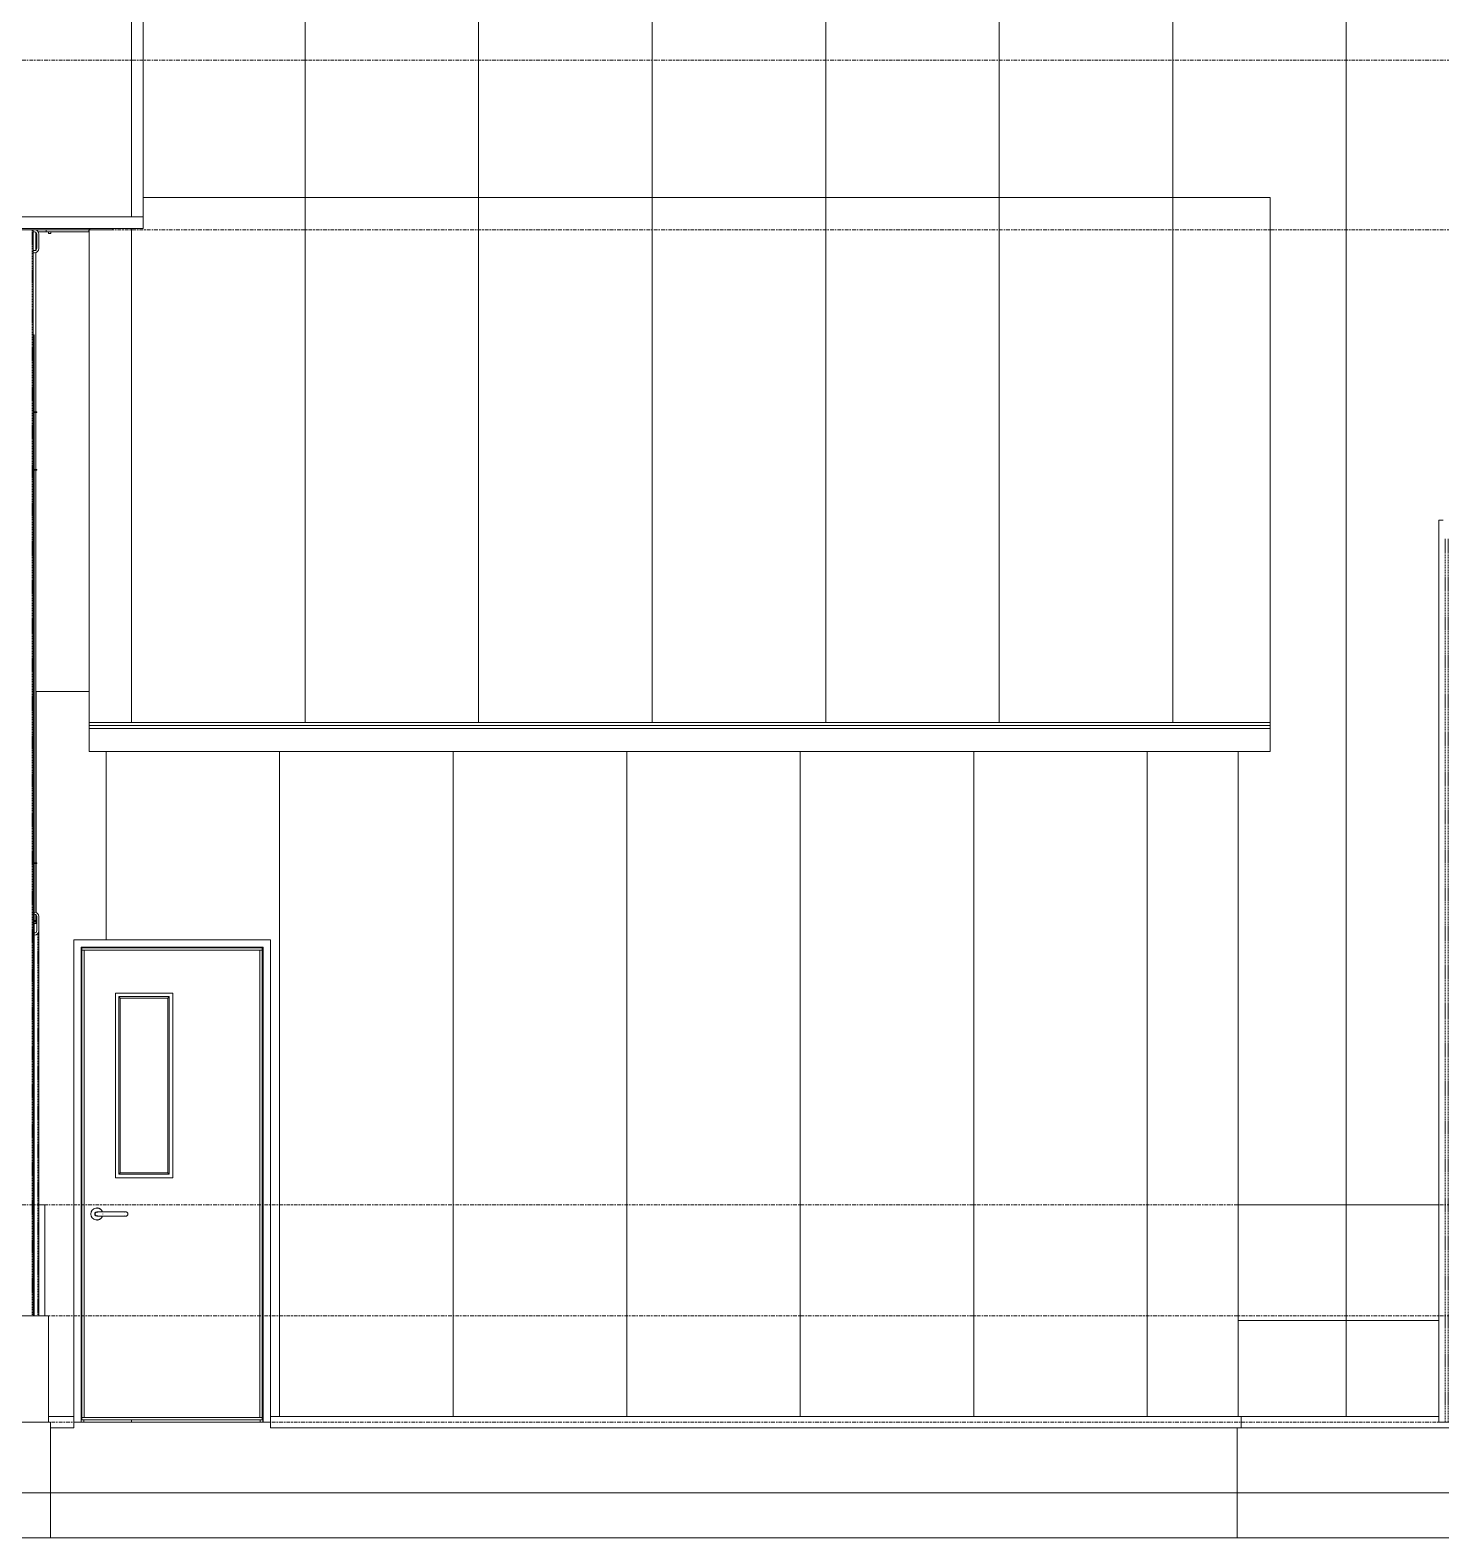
# Model space of a CAD drawing. Header units: centimetres. Extents: x -3046 to 63786, y -269 to 1483.
# Drawn here: x 55052 to 55662, y -50 to 602 of the extents above; entities that cross this region are included whole.
import ezdxf

# ---------------------------------------------------------------- set-up
doc = ezdxf.new("R2010")
doc.units = ezdxf.units.CM
for name, pattern in [('Centre', [3.175, 0.635, -0.475, 1.59, -0.475]), ('Hidden', [0.714375, 0.47625, -0.238125]), ('Oculto', [0.714375, 0.47625, -0.238125])]:
    doc.linetypes.add(name, pattern=pattern)
for name, color, linetype, lineweight in [('A-DOOR', 7, 'Continuous', 9), ('A-FLOR', 7, 'Continuous', 9), ('A-FLOR-LEVL', 7, 'Continuous', 9), ('A-GENM', 7, 'Continuous', 9), ('A-ROOF', 7, 'Continuous', 9), ('A-ROOF-OTLN', 7, 'Continuous', 9), ('A-ROOF-PATT', 7, 'Continuous', 9), ('A-WALL', 7, 'Continuous', 9), ('A-WALL-PATT', 7, 'Continuous', 9), ('C-BLDG-PADS', 7, 'Continuous', 9), ('S-BEAM', 7, 'Continuous', 9), ('S-COLS', 7, 'Continuous', 9)]:
    doc.layers.add(name, color=color, linetype=linetype, lineweight=lineweight)
pattern_1 = [(90, (53595.614, 711.715), (-75, 5e-15), [])]

# ---------------------------------------------------------------- blocks, each defined once
blk = doc.blocks.new('HSS Rectangular-Column - 100 x 100 mm-1472442-s04')
at = {"layer": 'S-COLS'}
for p, q in [((-2192.82, 515.53), (-2192.82, 46.02)), ((-2192.82, 515.53), (-2190.92, 515.53)), ((-2184.73, 515.53), (-2190.92, 515.53)), ((-2184.73, 515.53), (-2182.82, 515.53)), ((-2182.82, 46.02), (-2182.82, 515.53)), ((-2192.05, 46.02), (-2190.92, 46.02)), ((-2184.73, 46.02), (-2190.92, 46.02)), ((-2184.73, 46.02), (-2183.37, 46.02))]:
    blk.add_line(p, q, dxfattribs=at)
at = {"layer": 'S-COLS', "linetype": 'Hidden'}
for p, q in [((-2192.42, 46.02), (-2192.42, 515.53)), ((-2183.22, 515.53), (-2183.22, 46.02))]:
    blk.add_line(p, q, dxfattribs=at)
blk = doc.blocks.new('HSS Rectangular-Column - 100 x 100 mm-1652328-s04')
at = {"layer": 'S-COLS', "linetype": 'Hidden'}
for p, q in [((-2182.72, 470.01), (-2182.72, 436.82)), ((-2182.72, 436.5), (-2182.72, 241.82)), ((-2182.72, 241.5), (-2182.72, 46.02))]:
    blk.add_line(p, q, dxfattribs=at)
at = {"layer": 'S-COLS'}
for p, q in [((-2182.58, 470.01), (-2182.32, 470.01)), ((-2182.32, 436.82), (-2182.32, 470.01)), ((-2182.32, 241.82), (-2182.32, 436.5)), ((-2182.32, 46.02), (-2182.32, 241.5))]:
    blk.add_line(p, q, dxfattribs=at)
blk = doc.blocks.new('HSS Rectangular-Column - 100 x 100 mm-1473130-s04')
at = {"layer": 'S-COLS'}
for p, q in [((-2182.23, 215.53), (-2181.28, 215.53)), ((-2180.32, 46.02), (-2180.32, 212.44))]:
    blk.add_line(p, q, dxfattribs=at)
at = {"layer": 'S-COLS', "linetype": 'Hidden'}
blk.add_line((-2180.72, 211.13), (-2180.72, 46.02), dxfattribs=at)
blk = doc.blocks.new('M_L Equal Angles - 25 x 25 mm-1473167-s04')
at = {"layer": 'S-BEAM'}
for p, q in [((-2181.84, 241.82), (-2182.86, 241.82)), ((-2182.86, 241.5), (-2181.68, 241.5)), ((-2181.68, 241.5), (-2181.68, 241.66))]:
    blk.add_line(p, q, dxfattribs=at)
blk.add_arc((-2181.84, 241.66), 0.159, 0, 90, dxfattribs=at)
blk = doc.blocks.new('M_L Equal Angles - 25 x 25 mm-1491346-s04')
at = {"layer": 'S-BEAM'}
for p, q in [((-2181.34, 241.82), (-2181.84, 241.82)), ((-2181.68, 241.5), (-2181.18, 241.5)), ((-2181.18, 241.5), (-2181.18, 241.66))]:
    blk.add_line(p, q, dxfattribs=at)
blk.add_arc((-2181.34, 241.66), 0.159, 0, 90, dxfattribs=at)
blk = doc.blocks.new('M_L Equal Angles - 25 x 25 mm-V155-s04')
at = {"layer": 'S-BEAM'}
for p, q in [((-2181.84, 436.82), (-2182.82, 436.82)), ((-2182.82, 436.5), (-2181.68, 436.5)), ((-2181.68, 436.5), (-2181.68, 436.66))]:
    blk.add_line(p, q, dxfattribs=at)
blk.add_arc((-2181.84, 436.66), 0.159, 0, 90, dxfattribs=at)
blk = doc.blocks.new('M_L Equal Angles - 25 x 25 mm-1491318-s04')
at = {"layer": 'S-BEAM'}
for p, q in [((-2181.34, 436.82), (-2181.84, 436.82)), ((-2181.68, 436.5), (-2181.18, 436.5)), ((-2181.18, 436.5), (-2181.18, 436.66))]:
    blk.add_line(p, q, dxfattribs=at)
blk.add_arc((-2181.34, 436.66), 0.159, 0, 90, dxfattribs=at)
blk = doc.blocks.new('HSS Square - HSS 100mm-1473662-s04')
at = {"layer": 'S-BEAM'}
for p, q in [((-2181.28, 218.63), (-2181.28, 212.44)), ((-2180.32, 212.44), (-2180.32, 218.63))]:
    blk.add_line(p, q, dxfattribs=at)
for centre, radius, start, end in [((-2182.23, 218.63), 1.9, 0, 90), ((-2182.23, 218.63), 0.952, 0, 90), ((-2182.23, 218.63), 0.952, 0, 90), ((-2182.23, 212.44), 1.9, 270, 0), ((-2182.23, 212.44), 0.952, 270, 0)]:
    blk.add_arc(centre, radius, start, end, dxfattribs=at)
blk = doc.blocks.new('M_L Equal Angles - 25 x 25 mm-1490954-s04')
at = {"layer": 'S-BEAM'}
for p, q in [((-2181.34, 216.82), (-2182.36, 216.82)), ((-2182.36, 216.5), (-2181.28, 216.5))]:
    blk.add_line(p, q, dxfattribs=at)
blk.add_arc((-2181.34, 216.66), 0.159, 60, 90, dxfattribs=at)
blk = doc.blocks.new('M_L Equal Angles - 25 x 25 mm-V156-s04')
at = {"layer": 'S-BEAM'}
for p, q in [((-2181.34, 411.82), (-2182.32, 411.82)), ((-2182.32, 411.5), (-2181.18, 411.5)), ((-2181.18, 411.5), (-2181.18, 411.66))]:
    blk.add_line(p, q, dxfattribs=at)
blk.add_arc((-2181.34, 411.66), 0.159, 0, 90, dxfattribs=at)
blk = doc.blocks.new('HSS Square - HSS 100mm-1491417-s04')
at = {"layer": 'S-BEAM'}
for p, q in [((-2182.82, 514.58), (-2182.23, 514.58)), ((-2181.28, 513.63), (-2181.28, 507.44)), ((-2180.32, 507.44), (-2180.32, 513.63)), ((-2182.23, 506.48), (-2182.82, 506.48)), ((-2182.82, 505.53), (-2182.23, 505.53))]:
    blk.add_line(p, q, dxfattribs=at)
for centre, radius, start, end in [((-2182.23, 513.63), 1.9, 0, 90), ((-2182.23, 513.63), 0.953, 45, 90), ((-2182.23, 513.63), 0.952, 0, 90), ((-2182.23, 507.44), 1.91, 270, 0), ((-2182.23, 507.44), 0.952, 270, 0), ((-2182.23, 507.44), 0.952, 270, 315)]:
    blk.add_arc(centre, radius, start, end, dxfattribs=at)
blk = doc.blocks.new('RVR_Tensor - d_10 mm-1660261-s04')
at = {"layer": 'A-GENM'}
for p, q in [((-2176.12, 514.53), (-2176.12, 513.9)), ((-2176.12, 513.9), (-2175.62, 513.9)), ((-2175.62, 513.9), (-2175.12, 513.9)), ((-2175.12, 513.9), (-2175.12, 514.53))]:
    blk.add_line(p, q, dxfattribs=at)
blk = doc.blocks.new('PQ_RVR_EST-01_ZZ_ZZ_MO_T_A_rvt-4-s04')
at = {"layer": 'A-FLOR'}
for p, q in [((-2177.23, 515.53), (-2177.23, 514.53)), ((-2158.71, 514.53), (-2158.71, 515.53)), ((-2177.23, 514.53), (-2180.56, 514.53)), ((-2158.71, 514.53), (-2177.23, 514.53)), ((-3780.69, 0), (-2175.26, 0)), ((-2175.26, 0), (-2175.26, -50)), ((-2162.05, 0), (-2083.45, 0)), ((-1662.41, -2.5), (-1662.41, -50)), ((-2175.26, -50), (-3781.84, -50)), ((-1662.41, -50), (-2175.26, -50)), ((-1307.76, -50), (-1662.41, -50))]:
    blk.add_line(p, q, dxfattribs=at)
at = {"layer": 'A-WALL'}
for p, q in [((-2176.23, 46.02), (-2183.43, 46.02)), ((-2176.23, 0), (-2176.23, 46.02))]:
    blk.add_line(p, q, dxfattribs=at)
at = {"layer": 'S-COLS'}
for q in [(-2180.37, 94), (-2177.8, 46.02)]:
    blk.add_line((-2177.8, 94), q, dxfattribs=at)
at = {"layer": 'A-GENM', "lineweight": 9}
blk.add_blockref('RVR_Tensor - d_10 mm-1660261-s04', (0, 0), dxfattribs=at)
at = {"layer": 'S-BEAM', "lineweight": 9}
for name in ['HSS Square - HSS 100mm-1491417-s04', 'M_L Equal Angles - 25 x 25 mm-V155-s04', 'M_L Equal Angles - 25 x 25 mm-1491318-s04', 'M_L Equal Angles - 25 x 25 mm-V156-s04', 'M_L Equal Angles - 25 x 25 mm-1473167-s04', 'M_L Equal Angles - 25 x 25 mm-1491346-s04', 'M_L Equal Angles - 25 x 25 mm-1490954-s04', 'HSS Square - HSS 100mm-1473662-s04']:
    blk.add_blockref(name, (0, 0), dxfattribs=at)
at = {"layer": 'S-COLS', "lineweight": 9}
for name in ['HSS Rectangular-Column - 100 x 100 mm-1472442-s04', 'HSS Rectangular-Column - 100 x 100 mm-1652328-s04', 'HSS Rectangular-Column - 100 x 100 mm-1473130-s04']:
    blk.add_blockref(name, (0, 0), dxfattribs=at)
blk = doc.blocks.new('Barras cuadradas - Pilar - SQ 70mm-V222-s04')
at = {"layer": 'S-COLS'}
for p, q in [((-1575.27, 390), (-1575.27, 0)), ((-1573.4, 390), (-1575.27, 390)), ((-1568.33, 0), (-1575.27, 0))]:
    blk.add_line(p, q, dxfattribs=at)
at = {"layer": 'S-COLS', "linetype": 'Oculto'}
for p, q in [((-1572.41, 0), (-1572.41, 382.1)), ((-1571.14, 0), (-1571.14, 382.1))]:
    blk.add_line(p, q, dxfattribs=at)
blk = doc.blocks.new('PQ_RVR_EXT-01_ZZ_ZZ_MO_T_A_rvt-4-s04')
at = {"layer": 'S-COLS', "lineweight": 9}
blk.add_blockref('Barras cuadradas - Pilar - SQ 70mm-V222-s04', (0, 0), dxfattribs=at)
blk = doc.blocks.new('RVR-PQ-Canal ALL-Basado en cara - 100 x 150 x Sin camara-1845761-s04')
at = {"layer": 'A-GENM'}
for p, q in [((-2158.34, 955.53), (-2148.34, 955.53)), ((-2158.34, 955.53), (-2158.34, 615.53)), ((-2148.34, 955.53), (-2148.34, 615.53)), ((-2158.34, 516.06), (-2158.34, 515.53)), ((-2148.34, 515.53), (-2158.34, 515.53)), ((-2148.34, 516.06), (-2148.34, 515.53))]:
    blk.add_line(p, q, dxfattribs=at)
blk = doc.blocks.new('Door_Internal-Noberne-Fire_Door_Single_NG8 - 0_85 x 2_10-1845779-s04')
at = {"layer": 'A-DOOR'}
for p, q in [((-2080.25, 208.5), (-2165.25, 208.5)), ((-2165.25, 208.5), (-2165.25, 2.5)), ((-2162.05, 0), (-2162.05, 205.3)), ((-2162.05, 205.3), (-2083.45, 205.3)), ((-2161.78, 205), (-2161.75, 205)), ((-2161.78, 205), (-2161.78, 204)), ((-2161.78, 2), (-2161.78, 204)), ((-2161.75, 204), (-2161.78, 204)), ((-2161.75, 204), (-2161.78, 204)), ((-2161.75, 205), (-2083.76, 205)), ((-2161.75, 204), (-2161.75, 205)), ((-2161.75, 2), (-2161.75, 204)), ((-2160.75, 204), (-2161.75, 204)), ((-2083.76, 204), (-2161.75, 204)), ((-2160.75, 2), (-2160.75, 204)), ((-2084.76, 204), (-2160.75, 204)), ((-2160.75, 204), (-2160.75, 2)), ((-2084.76, 204), (-2084.76, 2)), ((-2084.76, 2), (-2084.76, 204)), ((-2083.76, 204), (-2084.76, 204)), ((-2083.76, 205), (-2083.76, 204)), ((-2083.76, 204), (-2083.76, 2)), ((-2083.48, 205.3), (-2083.48, 0)), ((-2083.45, 205.3), (-2083.45, 0)), ((-2080.25, 0), (-2080.25, 208.5)), ((-2122.45, 185.5), (-2147.25, 185.5)), ((-2147.25, 185.5), (-2147.25, 105.7)), ((-2145.12, 183.36), (-2145.75, 184)), ((-2145.75, 107.2), (-2145.75, 184)), ((-2145.75, 184), (-2123.95, 184)), ((-2145.12, 183.36), (-2145.12, 107.84)), ((-2145.12, 183.36), (-2124.6, 183.36)), ((-2145.12, 183.36), (-2124.6, 183.36)), ((-2145.12, 107.84), (-2145.12, 183.36)), ((-2123.95, 184), (-2124.6, 183.36)), ((-2124.6, 107.84), (-2124.6, 183.36)), ((-2124.6, 183.36), (-2124.6, 107.84)), ((-2123.95, 184), (-2123.95, 107.2)), ((-2122.45, 185.5), (-2122.45, 105.7)), ((-2122.45, 105.7), (-2147.25, 105.7)), ((-2145.12, 107.84), (-2145.75, 107.2)), ((-2123.95, 107.2), (-2145.75, 107.2)), ((-2145.12, 107.84), (-2124.6, 107.84)), ((-2124.6, 107.84), (-2145.12, 107.84)), ((-2124.6, 107.84), (-2123.95, 107.2)), ((-2155.25, 92.6), (-2155.25, 92.6)), ((-2155.24, 90.95), (-2155.25, 90.95)), ((-2155.25, 90.8), (-2155.25, 90.8)), ((-2155.25, 89.2), (-2155.25, 89.2)), ((-2155.25, 89.05), (-2155.24, 89.05)), ((-2155.25, 87.4), (-2155.25, 87.4)), ((-2152.65, 90), (-2152.65, 90.1)), ((-2145.77, 90.95), (-2152.22, 90.95)), ((-2152.22, 89.05), (-2145.77, 89.05)), ((-2142.79, 90.95), (-2142.8, 90.95)), ((-2142.8, 89.05), (-2142.79, 89.05)), ((-2165.25, 0), (-2162.05, 0)), ((-2161.75, 2), (-2161.78, 2)), ((-2161.78, 2), (-2161.75, 2)), ((-2161.78, 2), (-2161.78, 1)), ((-2161.75, 1), (-2161.78, 1)), ((-2160.75, 2), (-2161.75, 2)), ((-2161.75, 2), (-2083.76, 2)), ((-2161.75, 1), (-2161.75, 2)), ((-2083.76, 1), (-2161.75, 1)), ((-2160.88, 0), (-2160.88, 1)), ((-2084.76, 2), (-2160.75, 2)), ((-2083.76, 2), (-2084.76, 2)), ((-2084.7, 0), (-2084.7, 1)), ((-2084.68, 1), (-2084.68, 0)), ((-2083.76, 2), (-2083.76, 1)), ((-2080.25, 0), (-2083.45, 0))]:
    blk.add_line(p, q, dxfattribs=at)
at = {"layer": 'A-DOOR', "flags": 128}
for points in [[(-2152.82, 90.92), (-2152.86, 91.01), (-2152.9, 91.11), (-2152.95, 91.2), (-2153, 91.29), (-2153.05, 91.38), (-2153.11, 91.47), (-2153.17, 91.55), (-2153.23, 91.63), (-2153.3, 91.71), (-2153.37, 91.79), (-2153.44, 91.87), (-2153.52, 91.94), (-2153.6, 92), (-2153.68, 92.07), (-2153.76, 92.13), (-2153.85, 92.19), (-2153.94, 92.24), (-2154.03, 92.29), (-2154.12, 92.34), (-2154.21, 92.38), (-2154.31, 92.42), (-2154.41, 92.46), (-2154.51, 92.49), (-2154.61, 92.52), (-2154.71, 92.54), (-2154.81, 92.56), (-2154.91, 92.58), (-2155.02, 92.59), (-2155.12, 92.6), (-2155.22, 92.6), (-2155.25, 92.6)], [(-2155.25, 87.4), (-2155.15, 87.4), (-2155.04, 87.41), (-2154.94, 87.42), (-2154.84, 87.43), (-2154.74, 87.45), (-2154.63, 87.47), (-2154.53, 87.5), (-2154.43, 87.53), (-2154.34, 87.57), (-2154.24, 87.61), (-2154.15, 87.65), (-2154.05, 87.69), (-2153.96, 87.74), (-2153.87, 87.8), (-2153.78, 87.85), (-2153.7, 87.91), (-2153.62, 87.98), (-2153.54, 88.05), (-2153.46, 88.12), (-2153.39, 88.19), (-2153.32, 88.26), (-2153.25, 88.34), (-2153.18, 88.42), (-2153.12, 88.51), (-2153.06, 88.6), (-2153.01, 88.68), (-2152.96, 88.77), (-2152.91, 88.87), (-2152.87, 88.96), (-2152.83, 89.06), (-2152.79, 89.16)], [(-2152.22, 90.95), (-2152.34, 90.95), (-2152.46, 90.95), (-2152.58, 90.95), (-2152.7, 90.95), (-2152.82, 90.95), (-2152.94, 90.95), (-2153.05, 90.95), (-2153.17, 90.95), (-2153.28, 90.95), (-2153.39, 90.95), (-2153.5, 90.95), (-2153.61, 90.95), (-2153.72, 90.95), (-2153.82, 90.95), (-2153.92, 90.95), (-2154.02, 90.95), (-2154.11, 90.95), (-2154.21, 90.95), (-2154.29, 90.95), (-2154.38, 90.95), (-2154.46, 90.95), (-2154.54, 90.95), (-2154.62, 90.95), (-2154.69, 90.95), (-2154.76, 90.95), (-2154.82, 90.95), (-2154.88, 90.95), (-2154.93, 90.95), (-2154.98, 90.95), (-2155.03, 90.95), (-2155.07, 90.95), (-2155.11, 90.95), (-2155.14, 90.95), (-2155.17, 90.95), (-2155.19, 90.95), (-2155.21, 90.95), (-2155.23, 90.95), (-2155.24, 90.95), (-2155.24, 90.95)], [(-2155.24, 89.05), (-2155.24, 89.05), (-2155.23, 89.05), (-2155.22, 89.05), (-2155.2, 89.05), (-2155.18, 89.05), (-2155.15, 89.05), (-2155.12, 89.05), (-2155.08, 89.05), (-2155.04, 89.05), (-2155, 89.05), (-2154.95, 89.05), (-2154.89, 89.05), (-2154.84, 89.05), (-2154.77, 89.05), (-2154.71, 89.05), (-2154.64, 89.05), (-2154.56, 89.05), (-2154.48, 89.05), (-2154.4, 89.05), (-2154.32, 89.05), (-2154.23, 89.05), (-2154.14, 89.05), (-2154.04, 89.05), (-2153.95, 89.05), (-2153.85, 89.05), (-2153.74, 89.05), (-2153.64, 89.05), (-2153.53, 89.05), (-2153.42, 89.05), (-2153.31, 89.05), (-2153.2, 89.05), (-2153.08, 89.05), (-2152.97, 89.05), (-2152.85, 89.05), (-2152.73, 89.05), (-2152.61, 89.05), (-2152.5, 89.05), (-2152.38, 89.05), (-2152.26, 89.05), (-2152.22, 89.05)], [(-2152.66, 89.87), (-2152.65, 89.97), (-2152.65, 90)], [(-2142.79, 90.95), (-2142.79, 90.95), (-2142.8, 90.95), (-2142.81, 90.95), (-2142.83, 90.95), (-2142.85, 90.95), (-2142.88, 90.95), (-2142.91, 90.95), (-2142.94, 90.95), (-2142.98, 90.95), (-2143.03, 90.95), (-2143.08, 90.95), (-2143.13, 90.95), (-2143.19, 90.95), (-2143.25, 90.95), (-2143.32, 90.95), (-2143.39, 90.95), (-2143.46, 90.95), (-2143.54, 90.95), (-2143.62, 90.95), (-2143.7, 90.95), (-2143.79, 90.95), (-2143.88, 90.95), (-2143.97, 90.95), (-2144.07, 90.95), (-2144.17, 90.95), (-2144.27, 90.95), (-2144.38, 90.95), (-2144.48, 90.95), (-2144.59, 90.95), (-2144.7, 90.95), (-2144.82, 90.95), (-2144.93, 90.95), (-2145.05, 90.95), (-2145.16, 90.95), (-2145.28, 90.95), (-2145.4, 90.95), (-2145.52, 90.95), (-2145.64, 90.95), (-2145.76, 90.95), (-2145.77, 90.95)], [(-2145.77, 89.05), (-2145.65, 89.05), (-2145.53, 89.05), (-2145.41, 89.05), (-2145.3, 89.05), (-2145.18, 89.05), (-2145.06, 89.05), (-2144.94, 89.05), (-2144.83, 89.05), (-2144.72, 89.05), (-2144.61, 89.05), (-2144.5, 89.05), (-2144.39, 89.05), (-2144.29, 89.05), (-2144.18, 89.05), (-2144.08, 89.05), (-2143.99, 89.05), (-2143.89, 89.05), (-2143.8, 89.05), (-2143.71, 89.05), (-2143.63, 89.05), (-2143.55, 89.05), (-2143.47, 89.05), (-2143.39, 89.05), (-2143.32, 89.05), (-2143.26, 89.05), (-2143.2, 89.05), (-2143.14, 89.05), (-2143.08, 89.05), (-2143.03, 89.05), (-2142.99, 89.05), (-2142.95, 89.05), (-2142.91, 89.05), (-2142.88, 89.05), (-2142.85, 89.05), (-2142.83, 89.05), (-2142.81, 89.05), (-2142.8, 89.05), (-2142.79, 89.05), (-2142.79, 89.05)], [(-2142.79, 90.95), (-2142.75, 90.95), (-2142.72, 90.95), (-2142.68, 90.94), (-2142.64, 90.94), (-2142.6, 90.93), (-2142.57, 90.92), (-2142.53, 90.91), (-2142.49, 90.9), (-2142.46, 90.89), (-2142.42, 90.88), (-2142.39, 90.86), (-2142.35, 90.84), (-2142.32, 90.82), (-2142.29, 90.8), (-2142.26, 90.78), (-2142.22, 90.76), (-2142.19, 90.74), (-2142.17, 90.71), (-2142.14, 90.69), (-2142.11, 90.66), (-2142.08, 90.63), (-2142.06, 90.61), (-2142.04, 90.58), (-2142.01, 90.54), (-2141.99, 90.51), (-2141.97, 90.48), (-2141.95, 90.45), (-2141.94, 90.41), (-2141.92, 90.38), (-2141.91, 90.34), (-2141.89, 90.31), (-2141.88, 90.27), (-2141.87, 90.24), (-2141.86, 90.2), (-2141.86, 90.16), (-2141.85, 90.12), (-2141.85, 90.09), (-2141.84, 90.05), (-2141.84, 90.01), (-2141.84, 90)], [(-2141.84, 90), (-2141.84, 89.96), (-2141.84, 89.92), (-2141.85, 89.89), (-2141.85, 89.85), (-2141.86, 89.81), (-2141.87, 89.77), (-2141.88, 89.74), (-2141.89, 89.7), (-2141.9, 89.67), (-2141.92, 89.63), (-2141.93, 89.6), (-2141.95, 89.56), (-2141.97, 89.53), (-2141.99, 89.5), (-2142.01, 89.46), (-2142.03, 89.43), (-2142.05, 89.4), (-2142.08, 89.37), (-2142.1, 89.35), (-2142.13, 89.32), (-2142.16, 89.29), (-2142.19, 89.27), (-2142.22, 89.24), (-2142.25, 89.22), (-2142.28, 89.2), (-2142.31, 89.18), (-2142.34, 89.16), (-2142.38, 89.14), (-2142.41, 89.13), (-2142.45, 89.11), (-2142.48, 89.1), (-2142.52, 89.09), (-2142.56, 89.08), (-2142.59, 89.07), (-2142.63, 89.06), (-2142.67, 89.06), (-2142.71, 89.05), (-2142.74, 89.05), (-2142.78, 89.05), (-2142.79, 89.05)]]:
    blk.add_lwpolyline(points, dxfattribs=at)
at = {"layer": 'A-DOOR'}
for centre, major_axis, start_param, end_param in [((-2155.25, 90), (0, 2.6), 5.059866, 7.853982), ((-2155.25, 90), (0, 2.6), 1.570796, 4.364912), ((-2155.25, 90), (0, 0.95), 5.759587, 7.853982), ((-2155.25, 90), (0, 0.95), 5.759587, 7.853982), ((-2155.25, 90), (0, 0.95), 5.759587, 7.853982), ((-2155.25, 90), (0, 0.95), 1.570796, 3.665191), ((-2155.25, 90), (0, 0.95), 1.570796, 3.665191), ((-2155.25, 90), (0, 0.95), 1.570796, 3.665191), ((-2155.25, 90), (0, 0.8), 6.021386, 7.853982), ((-2155.25, 90), (0, 0.8), 6.021386, 7.853982), ((-2155.25, 90), (0, 0.8), 1.570796, 3.403392), ((-2155.25, 90), (0, 0.8), 1.570796, 3.403392), ((-2142.8, 90), (0, 0.95), 4.712389, 6.806784), ((-2142.8, 90), (0, 0.95), 2.617994, 4.712389)]:
    blk.add_ellipse(centre, major_axis=major_axis, ratio=0.999982, start_param=start_param, end_param=end_param, dxfattribs=at)

msp = doc.modelspace()

# ---------------------------------------------------------------- hatches: boundary and pattern name
at = {"layer": 'A-ROOF-PATT', "true_color": 0xc0c0c0}
h = msp.add_hatch(dxfattribs=at)
h.set_pattern_fill('FP_48', color=9, style=0, pattern_type=2)
h.set_pattern_definition([(90, (53595.614, 488.62), (-75, 5e-15), [])])
h.paths.add_polyline_path([(54874.83, 521.12), (55100.64, 521.12), (55100.64, 615.53), (55050.7, 615.53), (55050.7, 614.78), (55050.4, 614.78), (55050.4, 615.53), (53461.06, 615.53), (53461.06, 521.12), (54850.68, 521.12)])
h.paths.add_polyline_path([(54388.9, 521.79), (54388.9, 522.27), (54682.33, 522.27), (54682.33, 521.79), (54391.83, 521.79)])
h.paths.add_polyline_path([(54376.31, 521.79), (54174.49, 522.27), (54376.31, 522.27)])
h.paths.add_polyline_path([(53777.73, 521.94), (53777.73, 522.27), (53884.69, 521.99), (53788.09, 521.95)])
h.paths.add_polyline_path([(53765.14, 521.94), (53691.49, 522.27), (53765.14, 522.27)])
h = msp.add_hatch(dxfattribs=at)
h.set_pattern_fill('FP_50', color=9, style=0, pattern_type=2)
h.set_pattern_definition([(90, (53595.614, -330.906), (-75, 5e-15), [])])
h.paths.add_polyline_path([(55077.31, 302.46), (55587.84, 302.46), (55587.84, 529.46), (55100.64, 529.46), (55100.64, 516.06), (55087.56, 516.06), (55087.56, 515.53), (55077.56, 515.53), (55077.31, 311.26)])
at = {"layer": 'A-WALL-PATT', "true_color": 0xc0c0c0}
h = msp.add_hatch(dxfattribs=at)
h.set_pattern_fill('FP_53', color=9, style=0, pattern_type=2)
h.set_pattern_definition([(90, (53607.76, 711.715), (-74.993, 5e-15), [])])
h.paths.add_polyline_path([(55052.12, 515.53), (55077.06, 515.53), (55077.06, 516.06), (55052.12, 516.06)])
h.paths.add_polyline_path([(55052.12, 515.53), (55052.12, 516.06), (55051.14, 516.06), (55051.17, 515.53), (55051.83, 515.53)])
h.paths.add_polyline_path([(55077.06, 615.53), (55077.06, 956.74), (54861.14, 981.73), (54861.14, 615.53), (55050.4, 615.53), (55050.4, 620.06), (55052.35, 620.06), (55052.35, 619.76), (55050.7, 619.76), (55050.7, 615.53), (55074.55, 615.53)])
h.paths.add_polyline_path([(55069.94, 656.93), (55069.94, 657.23), (55071.59, 657.23), (55071.59, 664.26), (55050.4, 664.26), (55050.4, 671.89), (55052.35, 671.89), (55052.35, 671.59), (55050.7, 671.59), (55050.7, 664.56), (55071.89, 664.56), (55071.89, 656.93), (55071.59, 656.93)])
h.paths.add_polyline_path([(55071.59, 706.51), (55069.94, 706.51), (55069.94, 706.81), (55071.59, 706.81), (55071.59, 713.84), (55050.4, 713.84), (55050.4, 721.47), (55052.35, 721.47), (55052.35, 721.17), (55050.7, 721.17), (55050.7, 714.14), (55071.89, 714.14), (55071.89, 706.51)])
h.paths.add_polyline_path([(55069.94, 756.2), (55069.94, 756.5), (55071.59, 756.5), (55071.59, 763.53), (55050.4, 763.53), (55050.4, 771.16), (55052.35, 771.16), (55052.35, 770.86), (55050.7, 770.86), (55050.7, 763.83), (55071.89, 763.83), (55071.89, 756.2), (55071.59, 756.2)])
h.paths.add_polyline_path([(55069.94, 807.86), (55069.94, 808.16), (55071.59, 808.16), (55071.59, 815.2), (55050.4, 815.36), (55050.4, 822.83), (55052.35, 822.83), (55052.35, 822.53), (55050.7, 822.26), (55050.7, 815.5), (55071.89, 815.5), (55071.89, 807.86), (55071.59, 807.86)])
h.paths.add_polyline_path([(55069.94, 858.94), (55069.94, 859.24), (55071.59, 859.24), (55071.59, 866.27), (55050.4, 866.27), (55050.4, 873.9), (55052.35, 873.9), (55052.35, 873.6), (55050.7, 873.6), (55050.7, 866.57), (55071.89, 866.57), (55071.89, 858.94), (55071.59, 858.94)])
h.paths.add_polyline_path([(55069.94, 899.44), (55069.94, 899.74), (55071.59, 899.74), (55071.59, 906.77), (55050.4, 906.77), (55050.4, 914.41), (55052.35, 914.41), (55052.35, 914.11), (55050.7, 914.11), (55050.7, 907.07), (55071.89, 907.07), (55071.89, 899.44), (55071.59, 899.44)])
h = msp.add_hatch(dxfattribs=at)
h.set_pattern_fill('FP_46', color=9, style=0, pattern_type=2)
h.set_pattern_definition(pattern_1)
h.paths.add_polyline_path([(55155.64, 0), (55155.65, 0), (55155.64, 0.49)])
h.paths.add_polyline_path([(55151.2, 0), (55151.12, 1), (55075.02, 1), (55075.02, 0), (55140.47, 0)])
h.paths.add_polyline_path([(55775.37, 351.79), (55773.85, 351.42), (55774.03, 351.21), (55774.35, 351.1), (55775.04, 351.57)])
h.paths.add_polyline_path([(55775.94, 346.52), (55774.51, 347.41), (55774.62, 346.97)])
h.paths.add_polyline_path([(55775.37, 298.88), (55773.85, 298.51), (55774.03, 298.3), (55774.35, 298.19), (55775.04, 298.66)])
h.paths.add_polyline_path([(55775.94, 293.61), (55774.51, 294.5), (55774.62, 294.06), (55774.84, 293.98)])
h.paths.add_polyline_path([(55775.37, 246.09), (55773.85, 245.69), (55774.03, 245.51), (55774.35, 245.4), (55775.04, 245.87)])
h.paths.add_polyline_path([(55775.94, 240.82), (55774.51, 241.71), (55774.62, 241.27)])
h.paths.add_polyline_path([(55771.59, 2.5), (55771.84, 123.75), (55805.68, 123.75), (55805.68, 355.1), (55768.75, 355.1), (55768.39, 352.88), (55773.85, 352.68), (55773.85, 351.98), (55775.39, 351.57), (55775.94, 346.52), (55768.62, 299.97), (55773.85, 299.77), (55773.85, 299.07), (55775.39, 298.66), (55775.94, 293.61), (55768.69, 247.19), (55773.85, 246.98), (55773.85, 246.28), (55775.39, 245.87), (55775.94, 240.82), (55768.06, 190.88), (55768.06, 184.62), (55767.54, 184.62), (55767.54, 2.5), (55768.36, 2.5)])
h.paths.add_polyline_path([(55573.99, 2.5), (55660.63, 2.5), (55660.63, 390), (55662.5, 390), (55662.5, 556.44), (55767.54, 556.44), (55767.54, 452.07), (55770.08, 452.07), (55770.08, 450.34), (55770.66, 450.27), (55767.54, 424.87), (55767.54, 413.93), (55805.68, 413.93), (55805.68, 427.4), (55801.88, 427.4), (55801.88, 428.4), (55897.09, 428.4), (55897.09, 427.4), (55889.47, 427.4), (55889.47, 413.93), (55921.6, 413.65), (55925.37, 413.16), (55928.64, 412.52), (55928.64, 515.53), (55946.39, 515.53), (55946.39, 833.4), (55087.56, 948.8), (55087.56, 615.53), (55100.64, 615.53), (55100.64, 529.46), (55587.84, 529.46), (55587.84, 289.97), (55573.99, 289.97), (55573.99, 4.66)])
h.paths.add_polyline_path([(55674.57, 2.5), (55698.32, 2.5), (55698.32, 191.15), (55687.64, 191.15), (55687.48, 185.16), (55687.25, 185.16), (55687.48, 184.62), (55680.64, 184.62), (55680.64, 191.01), (55679.6, 190.88), (55674.57, 221.9), (55674.57, 21.23)])
h.paths.add_polyline_path([(55778.59, 2.5), (55805.68, 2.5), (55805.68, 116.75), (55778.59, 116.75), (55778.59, 7.42)])
h.paths.add_polyline_path([(55711.32, 2.5), (55731.01, 2.5), (55731.01, 19.96), (55711.32, 19.96)])
h.paths.add_polyline_path([(55812.68, 2.5), (55878.68, 2.5), (55878.68, 116.75), (55812.68, 116.75), (55812.68, 21.23)])
h.paths.add_polyline_path([(55885.68, 2.5), (55928.64, 2.5), (55928.64, 116.75), (55885.68, 116.75), (55885.68, 48.86)])
h.paths.add_polyline_path([(55744.06, 2.5), (55752.68, 2.5), (55752.68, 88.56), (55751.72, 88.44), (55749.71, 88.68), (55747.81, 89.41), (55746.11, 90.57), (55744.06, 92.57), (55744.06, 21.23)])
h.paths.add_polyline_path([(55759.68, 2.5), (55760.54, 2.5), (55760.41, 95.77), (55759.68, 93.7), (55759.68, 21.23)])
h.paths.add_polyline_path([(55719.17, 36.96), (55731.01, 36.96), (55731.01, 51.56), (55729.97, 51.56), (55729.97, 48.71), (55722.95, 48.71), (55720.07, 39.74)])
h.paths.add_polyline_path([(55711.32, 60.61), (55714.97, 71.99), (55714.97, 112.44), (55711.32, 112.44), (55711.32, 62.67)])
h.paths.add_polyline_path([(55878.68, 123.75), (55878.68, 355.1), (55817.1, 354.86), (55817.1, 123.75), (55864.96, 123.75)])
h.paths.add_polyline_path([(55889.47, 123.75), (55928.64, 123.75), (55928.64, 355.1), (55889.47, 355.1), (55889.47, 131.72)])
h.paths.add_polyline_path([(55714.26, 129.44), (55714.97, 129.44), (55714.79, 130.89)])
h.paths.add_polyline_path([(55711.32, 164.15), (55713.48, 170.09), (55711.99, 171.7), (55711.32, 172.85), (55711.32, 166.25)])
h.paths.add_polyline_path([(55687.64, 202.86), (55698.32, 202.86), (55698.32, 235.48), (55687.64, 235.48), (55687.64, 214.59)])
h.paths.add_polyline_path([(55054.25, 216.82), (55054.46, 217.02), (55054.25, 217.44)])
h.paths.add_polyline_path([(55055.51, 514.12), (55054.84, 514.3), (55054.34, 514.3), (55054.25, 513.63), (55054.45, 506.09), (55054.34, 506.76), (55054.62, 506.96), (55054.62, 507.2), (55054.62, 507.44), (55054.62, 513.63), (55054.62, 513.88), (55055.45, 514.1)])
h.paths.add_polyline_path([(55054.25, 241.82), (55054.46, 242.02), (55054.46, 315.82), (55077.31, 315.82), (55077.06, 514.53), (55060.78, 514.53), (55060.53, 513.9), (55059.78, 513.9), (55059.78, 514.53), (55055.34, 514.53), (55055.58, 513.63), (55055.32, 506.48), (55054.34, 505.67), (55054.25, 505.6), (55054.25, 436.82), (55054.56, 436.82), (55054.72, 436.5), (55054.25, 436.5), (55054.25, 411.82), (55054.56, 411.82), (55054.72, 411.5), (55054.25, 411.5), (55054.25, 242.21)])
h.paths.add_polyline_path([(55678.74, 247.19), (55679.03, 247.19), (55674.57, 274.69), (55674.57, 247.19), (55678.7, 247.19)])
h.paths.add_polyline_path([(55695.92, 255.65), (55698.32, 255.65), (55698.32, 288.27), (55687.64, 288.27), (55687.64, 255.65)])
h.paths.add_polyline_path([(55678.7, 299.97), (55679.05, 299.97), (55674.57, 327.6), (55674.57, 299.97), (55678.57, 299.97)])
h.paths.add_polyline_path([(55695.92, 308.56), (55698.32, 308.56), (55698.32, 320), (55708.72, 320), (55708.72, 341.18), (55687.64, 341.18), (55687.64, 308.56)])
h.paths.add_polyline_path([(55738.72, 320), (55742.72, 320), (55742.72, 341.18), (55738.72, 341.18), (55738.72, 325.07)])
h.paths.add_polyline_path([(55674.57, 352.88), (55679.04, 352.88), (55674.57, 380.32), (55674.57, 353.9)])
h.paths.add_polyline_path([(55708.72, 361.41), (55708.72, 382.1), (55682.78, 382.1), (55686.14, 361.41), (55707.99, 361.41)])
h.paths.add_polyline_path([(55738.72, 361.41), (55742.72, 361.41), (55742.94, 365.82), (55743.39, 367.31), (55744.39, 369.22), (55746.11, 371.04), (55747.83, 372.15), (55749.71, 372.84), (55752.68, 373.41), (55752.68, 382.1), (55738.72, 382.1), (55738.72, 364.87)])
h.paths.add_polyline_path([(55760.44, 373.1), (55760.54, 373.11), (55760.54, 381.97), (55759.68, 381.97), (55759.83, 373.1), (55760.41, 373.1)])
h.paths.add_polyline_path([(55817.1, 373.1), (55878.68, 373.1), (55878.68, 374.98), (55817.1, 379.28), (55817.1, 373.41)])
h.paths.add_polyline_path([(55804.59, 373.1), (55805.68, 373.1), (55805.68, 380.08), (55778.71, 381.97), (55773.09, 381.85), (55771.67, 373.1), (55798.55, 373.1)])
h.paths.add_polyline_path([(55905.48, 373.1), (55889.47, 374.22), (55889.47, 373.1), (55901.19, 373.1)])
h.paths.add_polyline_path([(55817.1, 413.93), (55878.68, 413.93), (55878.68, 427.4), (55817.1, 427.4), (55817.1, 414.47)])
h.paths.add_polyline_path([(55077.56, 615.53), (55077.56, 956.69), (55077.06, 956.74), (55077.06, 615.53)])
at = {"layer": 'A-WALL-PATT', "true_color": 0x808080}
h = msp.add_hatch(dxfattribs=at)
h.set_pattern_fill('FP_46', color=8, style=0, pattern_type=2)
h.set_pattern_definition(pattern_1)
h.paths.add_polyline_path([(54983.5, 134), (54984.13, 134), (54972.01, 241.5), (54935.84, 241.5), (54935.84, 134), (54971.43, 134)])
h.paths.add_polyline_path([(55053.58, 215.53), (55054.25, 215.53), (55054.03, 216.5), (55053.58, 216.5)])
h.paths.add_polyline_path([(55053.67, 216.82), (55054.25, 216.82), (55054.15, 220.4), (55053.91, 219.58), (55053.67, 219.58), (55053.58, 219.55), (55053.58, 216.82)])
h.paths.add_polyline_path([(55054.25, 220.43), (55054.22, 241.5), (55053.58, 241.5), (55053.67, 220.53), (55054.16, 220.47)])
h.paths.add_polyline_path([(55053.58, 241.82), (55054.25, 241.82), (55054.25, 411.5), (55053.58, 411.5), (55053.58, 242.21)])
h.paths.add_polyline_path([(54947.28, 244), (54971.73, 244), (54950.03, 436.5), (54935.84, 436.5), (54935.84, 244)])
h.paths.add_polyline_path([(55054.25, 411.82), (55054.22, 436.5), (55053.58, 436.5), (55053.58, 411.82)])
h.paths.add_polyline_path([(55054.25, 436.82), (55054.15, 515.4), (55053.91, 514.58), (55053.67, 514.58), (55053.08, 514.55), (55053.08, 506.48), (55053.67, 506.48), (55053.67, 505.53), (55053.08, 505.45), (55053.32, 470.01), (55053.58, 470.01), (55053.58, 436.82), (55054.22, 436.82)])
h.paths.add_polyline_path([(54949.75, 439), (54949.58, 440.53), (54935.84, 440.53), (54935.84, 439), (54947.28, 439)])
h.paths.add_polyline_path([(54948.45, 450.53), (54942.28, 505.27), (54935.84, 505.27), (54935.84, 450.53), (54947.28, 450.53)])
h.paths.add_polyline_path([(55053.67, 505.53), (55053.93, 506.48), (55054.15, 505.59)])
h.paths.add_polyline_path([(55054.25, 515.43), (55054.15, 515.53), (55054.16, 515.47)])
at = {"layer": 'A-WALL-PATT', "true_color": 0xc0c0c0}
h = msp.add_hatch(dxfattribs=at)
h.set_pattern_fill('FP_49', color=9, style=0, pattern_type=2)
h.set_pattern_definition([(90, (53584.62, 711.715), (-74.999, 5e-15), [])])
h.paths.add_polyline_path([(55055.32, 219.58), (55054.46, 219.3), (55054.62, 218.63), (55054.62, 218.88), (55054.62, 219.18), (55055.02, 219.4)])
h.paths.add_polyline_path([(55059.67, 2.5), (55070.65, 2.5), (55070.65, 208.5), (55155.64, 208.5), (55155.65, 2.5), (55573.99, 2.5), (55573.99, 289.97), (55077.31, 289.97), (55077.31, 315.82), (55054.46, 315.82), (55054.62, 220.28), (55055.32, 219.58), (55055.58, 218.63), (55055.58, 94), (55058.1, 94), (55058.1, 46.02), (55059.67, 46.02), (55059.67, 7.42)])

# ---------------------------------------------------------------- linework, layer by layer
at = {"layer": 'A-FLOR'}
for p, q in [((55058.67, 515.53), (55058.67, 514.53)), ((55077.19, 514.53), (55077.19, 515.53)), ((55077.19, 514.53), (55055.34, 514.53)), ((55573.99, 94), (55660.63, 94)), ((55660.63, 44), (55573.99, 44)), ((55060.64, 0), (53455.21, 0)), ((55059.67, 0.11), (55060.64, 0)), ((55152.45, 0), (55073.85, 0)), ((55060.64, -30.48), (55060.64, -50)), ((55573.49, -30.48), (55573.49, -50)), ((53454.06, -50), (55928.14, -50))]:
    msp.add_line(p, q, dxfattribs=at)
at = {"layer": 'A-FLOR-LEVL', "color": 253, "linetype": 'Centre', "true_color": 0xaaaaaa}
for p, q in [((49046.43, 588.8), (61233.28, 588.8)), ((49046.43, 515.53), (61550.78, 515.53)), ((49046.43, 94), (61233.28, 94)), ((49046.43, 46.02), (61550.78, 46.02)), ((49046.43, 0), (61233.28, 0)), ((61550.78, -50), (49046.43, -50))]:
    msp.add_line(p, q, dxfattribs=at)
at = {"layer": 'A-ROOF'}
for p, q in [((55100.64, 615.53), (55100.64, 516.06)), ((55587.84, 529.46), (55100.64, 529.46)), ((55587.84, 529.46), (55587.84, 302.46)), ((53461.06, 521.12), (55100.64, 521.12)), ((53461.06, 516.06), (55100.64, 516.06)), ((55077.31, 302.46), (55077.31, 516.06))]:
    msp.add_line(p, q, dxfattribs=at)
at = {"layer": 'A-ROOF-OTLN'}
for p, q in [((55077.31, 289.97), (55077.31, 302.46)), ((55587.84, 302.46), (55077.31, 302.46)), ((55587.84, 301.19), (55077.31, 301.19)), ((55587.84, 299.92), (55077.31, 299.92)), ((55587.84, 302.46), (55587.84, 289.97)), ((55587.84, 289.97), (55077.31, 289.97))]:
    msp.add_line(p, q, dxfattribs=at)
at = {"layer": 'A-WALL'}
for p, q in [((55053.08, 515.53), (55077.56, 515.53)), ((55077.56, 516.06), (55077.56, 515.53)), ((55054.25, 514.62), (55054.25, 506.44)), ((55054.25, 505.63), (55054.25, 436.82)), ((55054.25, 436.5), (55054.25, 411.82)), ((55054.25, 411.5), (55054.25, 241.82)), ((55077.31, 315.82), (55054.46, 315.82)), ((55054.46, 315.82), (55054.46, 241.82)), ((55573.99, 2.5), (55573.99, 289.97)), ((55054.25, 241.5), (55054.25, 220.43)), ((55054.46, 241.55), (55054.46, 220.34)), ((55054.25, 219.62), (55054.25, 216.82)), ((55054.25, 216.5), (55054.25, 215.53)), ((55054.46, 219.33), (55054.46, 216.82)), ((55054.46, 216.55), (55054.46, 215.53)), ((55070.65, 2.5), (55070.65, 208.5)), ((55070.65, 208.5), (55155.64, 208.5)), ((55155.64, 208.5), (55155.64, 2.5)), ((55059.67, 2.5), (55070.65, 2.5)), ((55070.65, 2.5), (55070.65, -2.5)), ((55155.64, 2.5), (55660.63, 2.5)), ((55155.65, -2.5), (55155.65, 2.5)), ((55575.25, -2.5), (55575.25, 2.5)), ((55070.65, -2.5), (55060.64, -2.5)), ((56036.59, -2.5), (55155.64, -2.5))]:
    msp.add_line(p, q, dxfattribs=at)
at = {"layer": 'C-BLDG-PADS'}
for p, q in [((55060.64, 0), (55060.64, -30.48)), ((55573.49, -2.5), (55573.49, -30.48)), ((55925.19, -30.48), (53455.21, -30.48))]:
    msp.add_line(p, q, dxfattribs=at)

# ---------------------------------------------------------------- block references
at = {"lineweight": 5}
for name in ['PQ_RVR_EST-01_ZZ_ZZ_MO_T_A_rvt-4-s04', 'PQ_RVR_EXT-01_ZZ_ZZ_MO_T_A_rvt-4-s04']:
    msp.add_blockref(name, (57235.9, 0), dxfattribs=at)
at = {"layer": 'A-DOOR'}
msp.add_blockref('Door_Internal-Noberne-Fire_Door_Single_NG8 - 0_85 x 2_10-1845779-s04', (57235.9, 0), dxfattribs=at)
at = {"layer": 'A-GENM'}
msp.add_blockref('RVR-PQ-Canal ALL-Basado en cara - 100 x 150 x Sin camara-1845761-s04', (57235.9, 0), dxfattribs=at)

doc.saveas('drawing.dxf')
